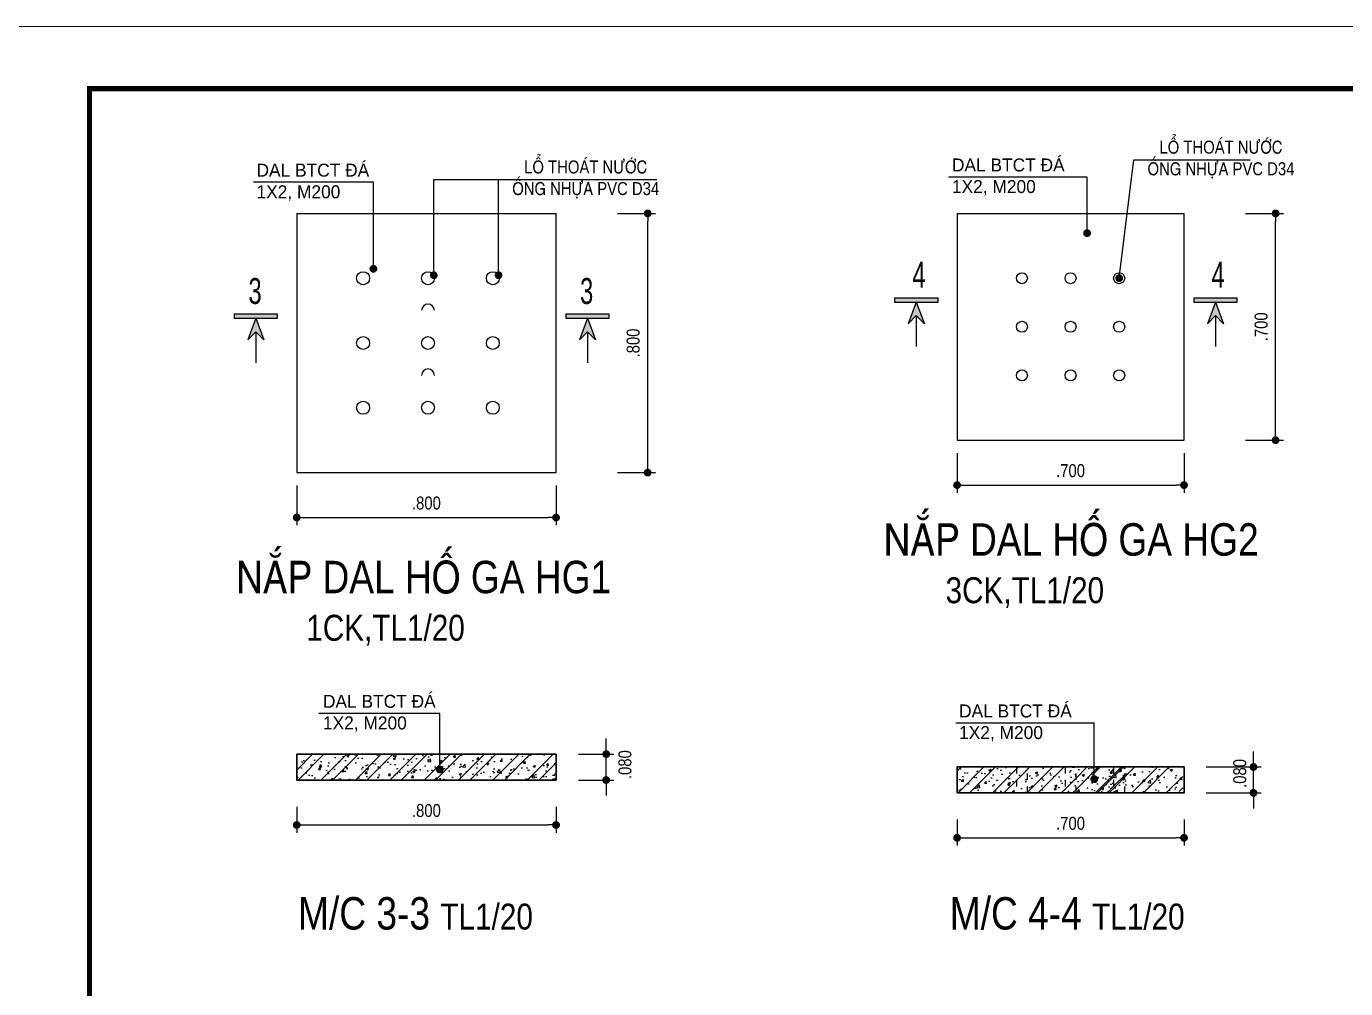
# Model space of a CAD drawing. Header units: millimetres. Extents: x -341 to 79, y 65 to 137.
# Drawn here: x -172.39 to -152.04, y 79.47 to 94.32 of the extents above; entities that cross this region are included whole.
import ezdxf

# ---------------------------------------------------------------- set-up
doc = ezdxf.new("R2010")
doc.units = ezdxf.units.MM
doc.header["$LTSCALE"] = 0.3
doc.header["$MEASUREMENT"] = 0
doc.linetypes.add('HIDDEN', pattern=[0.375, 0.25, -0.125])
doc.layers.get('0').update_dxf_attribs({"linetype": 'CONTINUOUS', "lineweight": 13})
doc.layers.get('DEFPOINTS').update_dxf_attribs({"linetype": 'CONTINUOUS', "lineweight": 13})
for name, color, linetype in [('COBAN 61', 61, 'CONTINUOUS'), ('LAYER 1', 1, 'CONTINUOUS'), ('LAYER1', 1, 'CONTINUOUS'), ('Layer10', 6, 'CONTINUOUS'), ('LAYER7', 7, 'CONTINUOUS'), ('LAYER8', 8, 'CONTINUOUS'), ('RANH252', 252, 'CONTINUOUS'), ('THEP-H', 1, 'CONTINUOUS')]:
    doc.layers.add(name, color=color, linetype=linetype)
doc.layers.add('THOATNUOC', color=4, linetype='CONTINUOUS', lineweight=35)
doc.styles.add('AVO', font='VAVON.TTF')
doc.styles.add('HELVE-KT', font='VHELVCN.TTF')
doc.styles.add('VNIHC2', font='VHELVCN.TTF', dxfattribs={"width": 0.8})
doc.dimstyles.new('1-100', dxfattribs={"dimtxt": 0.2, "dimasz": 0.12, "dimexe": 0.12, "dimexo": 0.2, "dimgap": 0.12, "dimtad": 1, "dimdec": 3, "dimzin": 4, "dimdsep": 46, "dimtxsty": 'HELVE-KT', "dimblk1": 'DOT', "dimblk2": 'DOT', "dimsah": 1, "dimcen": -0.18, "dimadec": 3, "dimazin": 0, "dimtfac": 1, "dimtdec": 3, "dimtmove": 2, "dimatfit": 3, "dimldrblk": 'DOT', "dimfxl": 0, "dimtolj": 1, "dimtzin": 4, "dimarcsym": 0})
doc.dimstyles.new('1-20', dxfattribs={"dimtxt": 0.2, "dimasz": 0.12, "dimexe": 0.12, "dimexo": 0.2, "dimgap": 0.12, "dimtad": 1, "dimdec": 3, "dimlfac": 0.2, "dimzin": 4, "dimdsep": 46, "dimtxsty": 'HELVE-KT', "dimblk1": 'DOT', "dimblk2": 'DOT', "dimsah": 1, "dimcen": -0.18, "dimadec": 3, "dimazin": 0, "dimtfac": 1, "dimtdec": 3, "dimtmove": 2, "dimatfit": 3, "dimldrblk": 'DOT', "dimfxl": 0, "dimtolj": 1, "dimtzin": 4, "dimarcsym": 0})
pattern_1 = [(50, (-305.4784, -79.81334), (0.3586301, -0.03137607), [0.0375, -0.4125]), (355, (-305.4784, -79.81334), (-0.06937567, 0.37609607), [0.03, -0.33]), (100.4514, (-305.4485, -79.81596), (0.2892547, 0.34471977), [0.0318701, -0.35057106]), (46.1842, (-305.4784, -79.71334), (0.5336205, -0.0827595), [0.05625, -0.61875]), (96.6356, (-305.4339, -79.72024), (0.4673314, 0.4870589), [0.0478051, -0.5258565]), (351.1842, (-305.4784, -79.71334), (0.467331, 0.4870593), [0.045, -0.495]), (21, (-305.4284, -79.73834), (0.29845353, -0.20130945), [0.0375, -0.4125]), (326, (-305.4284, -79.73834), (0.12165767, 0.362575), [0.03, -0.33]), (71.4514, (-305.4035, -79.75512), (0.4201113, 0.16126525), [0.0318701, -0.35057106]), (37.5, (-305.47839, -79.81334), (0.00607993, 0.16644693), [0, -0.326, 0, -0.335, 0, -0.33125]), (7.5, (-305.47839, -79.81334), (0.13153477, 0.19720586), [0, -0.191, 0, -0.3185, 0, -0.12625]), (327.5, (-305.58989, -79.81334), (0.26691122, -0.011277436), [0, -0.125, 0, -0.39, 0, -0.5175]), (317.5, (-305.63989, -79.81334), (0.29159308, 0.0500525), [0, -0.1625, 0, -0.259, 0, -0.3675])]
pattern_2 = [(45, (-305.4784, -79.81334), (-0.26516504, 0.26516504), []), (45, (-305.3016, -79.81334), (-0.26516504, 0.26516504), [])]

# ---------------------------------------------------------------- blocks, each defined once
blk = doc.blocks.new('_DOT')
at = {"color": 0, "linetype": 'ByBlock'}
blk.add_line((-0.5, 0), (-1, 0), dxfattribs=at)
at = {"color": 0, "linetype": 'ByBlock', "const_width": 0.5}
blk.add_lwpolyline([(-0.25, 0, 1), (0.25, 0, 1)], format="xyb", close=True, dxfattribs=at)
blk = doc.blocks.new('*D172')
at = {"layer": 'DEFPOINTS', "color": 0, "linetype": 'Continuous', "lineweight": -2, "ltscale": 0.08}
for p in [(-168.22, 82.481), (-164.22, 82.481), (-164.22, 81.999)]:
    blk.add_point(p, dxfattribs=at)
at = {"layer": 'LAYER 1', "color": 0, "linetype": 'Continuous', "lineweight": -2, "ltscale": 0.08}
for p, q in [((-168.22, 82.281), (-168.22, 81.879)), ((-164.22, 82.281), (-164.22, 81.879)), ((-168.1, 81.999), (-164.34, 81.999))]:
    blk.add_line(p, q, dxfattribs=at)
at = {"layer": 'LAYER 1', "color": 0, "linetype": 'Continuous', "lineweight": -2, "ltscale": 0.08, "xscale": 0.12, "yscale": 0.12, "zscale": 0.12, "rotation": 180}
blk.add_blockref('_DOT', (-168.22, 81.999), dxfattribs=at)
at = {"layer": 'LAYER 1', "color": 0, "linetype": 'Continuous', "lineweight": -2, "ltscale": 0.08, "xscale": 0.12, "yscale": 0.12, "zscale": 0.12}
blk.add_blockref('_DOT', (-164.22, 81.999), dxfattribs=at)
at = {"layer": 'LAYER 1', "color": 0, "linetype": 'Continuous', "ltscale": 0.08, "insert": (-166.22, 82.221), "char_height": 0.2, "attachment_point": 5, "style": 'HELVE-KT'}
blk.add_mtext('\\A1;.800', dxfattribs=at)
blk = doc.blocks.new('*D173')
at = {"layer": 'DEFPOINTS', "color": 0, "linetype": 'Continuous', "lineweight": -2, "ltscale": 0.08}
for p in [(-163.471, 91.437), (-162.807, 91.437), (-163.471, 87.437)]:
    blk.add_point(p, dxfattribs=at)
at = {"layer": 'LAYER 1', "color": 0, "linetype": 'Continuous', "lineweight": -2, "ltscale": 0.08}
for p, q in [((-163.271, 91.437), (-162.687, 91.437)), ((-162.807, 87.557), (-162.807, 91.317)), ((-163.271, 87.437), (-162.687, 87.437))]:
    blk.add_line(p, q, dxfattribs=at)
at = {"layer": 'LAYER 1', "color": 0, "linetype": 'Continuous', "lineweight": -2, "ltscale": 0.08, "xscale": 0.12, "yscale": 0.12, "zscale": 0.12}
for p, rotation in [((-162.807, 91.437), 90), ((-162.807, 87.437), 270)]:
    blk.add_blockref('_DOT', p, dxfattribs=dict(at, rotation=rotation))
at = {"layer": 'LAYER 1', "color": 0, "linetype": 'Continuous', "ltscale": 0.08, "insert": (-163.03, 89.437), "char_height": 0.2, "attachment_point": 5, "rotation": 90, "style": 'HELVE-KT'}
blk.add_mtext('\\A1;.800', dxfattribs=at)
blk = doc.blocks.new('*D174')
at = {"layer": 'DEFPOINTS', "color": 0, "linetype": 'Continuous', "lineweight": -2, "ltscale": 0.08}
for p in [(-168.22, 87.437), (-164.22, 87.437), (-164.22, 86.744)]:
    blk.add_point(p, dxfattribs=at)
at = {"layer": 'LAYER 1', "color": 0, "linetype": 'Continuous', "lineweight": -2, "ltscale": 0.08}
for p, q in [((-168.22, 87.237), (-168.22, 86.624)), ((-164.22, 87.237), (-164.22, 86.624)), ((-168.1, 86.744), (-164.34, 86.744))]:
    blk.add_line(p, q, dxfattribs=at)
at = {"layer": 'LAYER 1', "color": 0, "linetype": 'Continuous', "lineweight": -2, "ltscale": 0.08, "xscale": 0.12, "yscale": 0.12, "zscale": 0.12, "rotation": 180}
blk.add_blockref('_DOT', (-168.22, 86.744), dxfattribs=at)
at = {"layer": 'LAYER 1', "color": 0, "linetype": 'Continuous', "lineweight": -2, "ltscale": 0.08, "xscale": 0.12, "yscale": 0.12, "zscale": 0.12}
blk.add_blockref('_DOT', (-164.22, 86.744), dxfattribs=at)
at = {"layer": 'LAYER 1', "color": 0, "linetype": 'Continuous', "ltscale": 0.08, "insert": (-166.22, 86.966), "char_height": 0.2, "attachment_point": 5, "style": 'HELVE-KT'}
blk.add_mtext('\\A1;.800', dxfattribs=at)
blk = doc.blocks.new('*D175')
at = {"layer": 'DEFPOINTS', "color": 0, "linetype": 'Continuous', "lineweight": -2, "ltscale": 0.08}
for p in [(-164.076, 83.092), (-163.447, 83.092), (-164.076, 82.692)]:
    blk.add_point(p, dxfattribs=at)
at = {"layer": 'LAYER 1', "color": 0, "linetype": 'Continuous', "lineweight": -2, "ltscale": 0.08}
for p, q in [((-163.447, 83.212), (-163.447, 83.332)), ((-163.876, 83.092), (-163.327, 83.092)), ((-163.447, 82.692), (-163.447, 83.092)), ((-163.876, 82.692), (-163.327, 82.692)), ((-163.447, 82.572), (-163.447, 82.452))]:
    blk.add_line(p, q, dxfattribs=at)
at = {"layer": 'LAYER 1', "color": 0, "linetype": 'Continuous', "lineweight": -2, "ltscale": 0.08, "xscale": 0.12, "yscale": 0.12, "zscale": 0.12}
for p, rotation in [((-163.447, 83.092), 270), ((-163.447, 82.692), 90)]:
    blk.add_blockref('_DOT', p, dxfattribs=dict(at, rotation=rotation))
at = {"layer": 'LAYER 1', "color": 0, "linetype": 'Continuous', "ltscale": 0.08, "insert": (-163.157, 82.93), "char_height": 0.2, "attachment_point": 5, "rotation": 90, "style": 'HELVE-KT'}
blk.add_mtext('\\A1;.080', dxfattribs=at)
blk = doc.blocks.new('*D176')
at = {"layer": 'DEFPOINTS', "color": 0, "linetype": 'Continuous', "lineweight": -2, "ltscale": 0.08}
for p in [(-158.035, 82.283), (-154.535, 82.283), (-154.535, 81.801)]:
    blk.add_point(p, dxfattribs=at)
at = {"layer": 'LAYER1', "color": 0, "linetype": 'Continuous', "lineweight": -2, "ltscale": 0.08}
for p, q in [((-158.035, 82.083), (-158.035, 81.681)), ((-154.535, 82.083), (-154.535, 81.681)), ((-157.915, 81.801), (-154.655, 81.801))]:
    blk.add_line(p, q, dxfattribs=at)
at = {"layer": 'LAYER1', "color": 0, "linetype": 'Continuous', "lineweight": -2, "ltscale": 0.08, "xscale": 0.12, "yscale": 0.12, "zscale": 0.12, "rotation": 180}
blk.add_blockref('_DOT', (-158.035, 81.801), dxfattribs=at)
at = {"layer": 'LAYER1', "color": 0, "linetype": 'Continuous', "lineweight": -2, "ltscale": 0.08, "xscale": 0.12, "yscale": 0.12, "zscale": 0.12}
blk.add_blockref('_DOT', (-154.535, 81.801), dxfattribs=at)
at = {"layer": 'LAYER1', "color": 0, "linetype": 'Continuous', "ltscale": 0.08, "insert": (-156.285, 82.023), "char_height": 0.2, "attachment_point": 5, "style": 'HELVE-KT'}
blk.add_mtext('\\A1;.700', dxfattribs=at)
blk = doc.blocks.new('*D177')
at = {"layer": 'DEFPOINTS', "color": 0, "linetype": 'Continuous', "lineweight": -2, "ltscale": 0.08}
for p in [(-153.785, 91.437), (-153.122, 91.437), (-153.785, 87.937)]:
    blk.add_point(p, dxfattribs=at)
at = {"layer": 'LAYER1', "color": 0, "linetype": 'Continuous', "lineweight": -2, "ltscale": 0.08}
for p, q in [((-153.585, 91.437), (-153.002, 91.437)), ((-153.122, 88.057), (-153.122, 91.317)), ((-153.585, 87.937), (-153.002, 87.937))]:
    blk.add_line(p, q, dxfattribs=at)
at = {"layer": 'LAYER1', "color": 0, "linetype": 'Continuous', "lineweight": -2, "ltscale": 0.08, "xscale": 0.12, "yscale": 0.12, "zscale": 0.12}
for p, rotation in [((-153.122, 91.437), 90), ((-153.122, 87.937), 270)]:
    blk.add_blockref('_DOT', p, dxfattribs=dict(at, rotation=rotation))
at = {"layer": 'LAYER1', "color": 0, "linetype": 'Continuous', "ltscale": 0.08, "insert": (-153.344, 89.687), "char_height": 0.2, "attachment_point": 5, "rotation": 90, "style": 'HELVE-KT'}
blk.add_mtext('\\A1;.700', dxfattribs=at)
blk = doc.blocks.new('*D178')
at = {"layer": 'DEFPOINTS', "color": 0, "linetype": 'Continuous', "lineweight": -2, "ltscale": 0.08}
for p in [(-158.035, 87.937), (-154.535, 87.937), (-154.535, 87.244)]:
    blk.add_point(p, dxfattribs=at)
at = {"layer": 'LAYER1', "color": 0, "linetype": 'Continuous', "lineweight": -2, "ltscale": 0.08}
for p, q in [((-158.035, 87.737), (-158.035, 87.124)), ((-154.535, 87.737), (-154.535, 87.124)), ((-157.915, 87.244), (-154.655, 87.244))]:
    blk.add_line(p, q, dxfattribs=at)
at = {"layer": 'LAYER1', "color": 0, "linetype": 'Continuous', "lineweight": -2, "ltscale": 0.08, "xscale": 0.12, "yscale": 0.12, "zscale": 0.12, "rotation": 180}
blk.add_blockref('_DOT', (-158.035, 87.244), dxfattribs=at)
at = {"layer": 'LAYER1', "color": 0, "linetype": 'Continuous', "lineweight": -2, "ltscale": 0.08, "xscale": 0.12, "yscale": 0.12, "zscale": 0.12}
blk.add_blockref('_DOT', (-154.535, 87.244), dxfattribs=at)
at = {"layer": 'LAYER1', "color": 0, "linetype": 'Continuous', "ltscale": 0.08, "insert": (-156.285, 87.466), "char_height": 0.2, "attachment_point": 5, "style": 'HELVE-KT'}
blk.add_mtext('\\A1;.700', dxfattribs=at)
blk = doc.blocks.new('*D179')
at = {"layer": 'DEFPOINTS', "color": 0, "linetype": 'Continuous', "lineweight": -2, "ltscale": 0.08}
for p in [(-154.391, 82.894), (-153.464, 82.894), (-154.391, 82.494)]:
    blk.add_point(p, dxfattribs=at)
at = {"layer": 'LAYER1', "color": 0, "linetype": 'Continuous', "lineweight": -2, "ltscale": 0.08}
for p, q in [((-153.464, 83.014), (-153.464, 83.134)), ((-154.191, 82.894), (-153.344, 82.894)), ((-153.464, 82.494), (-153.464, 82.894)), ((-154.191, 82.494), (-153.344, 82.494)), ((-153.464, 82.374), (-153.464, 82.254))]:
    blk.add_line(p, q, dxfattribs=at)
at = {"layer": 'LAYER1', "color": 0, "linetype": 'Continuous', "lineweight": -2, "ltscale": 0.08, "xscale": 0.12, "yscale": 0.12, "zscale": 0.12}
for p, rotation in [((-153.464, 82.894), 270), ((-153.464, 82.494), 90)]:
    blk.add_blockref('_DOT', p, dxfattribs=dict(at, rotation=rotation))
at = {"layer": 'LAYER1', "color": 0, "linetype": 'Continuous', "ltscale": 0.08, "insert": (-153.674, 82.794), "char_height": 0.2, "attachment_point": 5, "rotation": 90, "style": 'HELVE-KT'}
blk.add_mtext('\\A1;.080', dxfattribs=at)

msp = doc.modelspace()

# ---------------------------------------------------------------- hatches: boundary and pattern name
at = {"layer": 'LAYER7', "linetype": 'Continuous', "ltscale": 0.08}
for points in [[(-158.664, 90.0679), (-158.7882, 89.7353), (-158.664, 89.8616), (-158.5397, 89.7353)], [(-154.0498, 90.0679), (-154.174, 89.7353), (-154.0498, 89.8616), (-153.9255, 89.7353)], [(-168.8493, 89.8179), (-168.9736, 89.4853), (-168.8493, 89.6116), (-168.7251, 89.4853)], [(-163.7351, 89.8179), (-163.8594, 89.4853), (-163.7351, 89.6116), (-163.6109, 89.4853)]]:
    msp.add_hatch(color=256, dxfattribs=at).paths.add_polyline_path(points)
at = {"layer": 'LAYER8', "linetype": 'Continuous', "ltscale": 0.08}
h = msp.add_hatch(dxfattribs=at)
h.set_pattern_fill('AR-CONC', color=256, scale=0.05, style=0)
h.set_pattern_definition(pattern_1)
h.paths.add_polyline_path([(-158.0351, 82.8941), (-158.0351, 82.4941), (-157.1201, 82.4941), (-157.1201, 82.8941)])
h = msp.add_hatch(dxfattribs=at)
h.set_pattern_fill('ANSI32', color=256, style=0)
h.set_pattern_definition(pattern_2)
h.paths.add_polyline_path([(-158.0351, 82.8941), (-158.0351, 82.4941), (-157.1201, 82.4941), (-157.1201, 82.8941)])
h = msp.add_hatch(dxfattribs=at)
h.set_pattern_fill('AR-CONC', color=256, scale=0.05, style=0)
h.set_pattern_definition(pattern_1)
h.paths.add_polyline_path([(-156.9501, 82.8941), (-157.1201, 82.8941), (-157.1201, 82.4941), (-156.9501, 82.4941)])
h = msp.add_hatch(dxfattribs=at)
h.set_pattern_fill('ANSI32', color=256, style=0)
h.set_pattern_definition(pattern_2)
h.paths.add_polyline_path([(-156.9501, 82.8941), (-157.1201, 82.8941), (-157.1201, 82.4941), (-156.9501, 82.4941)])
h = msp.add_hatch(dxfattribs=at)
h.set_pattern_fill('AR-CONC', color=256, scale=0.05, style=0)
h.set_pattern_definition(pattern_1)
h.paths.add_polyline_path([(-156.3701, 82.8941), (-156.9501, 82.8941), (-156.9501, 82.4941), (-156.3701, 82.4941)])
h = msp.add_hatch(dxfattribs=at)
h.set_pattern_fill('ANSI32', color=256, style=0)
h.set_pattern_definition(pattern_2)
h.paths.add_polyline_path([(-156.3701, 82.8941), (-156.9501, 82.8941), (-156.9501, 82.4941), (-156.3701, 82.4941)])
h = msp.add_hatch(dxfattribs=at)
h.set_pattern_fill('AR-CONC', color=256, scale=0.05, style=0)
h.set_pattern_definition(pattern_1)
h.paths.add_polyline_path([(-156.2001, 82.8941), (-156.3701, 82.8941), (-156.3701, 82.4941), (-156.2001, 82.4941)])
h = msp.add_hatch(dxfattribs=at)
h.set_pattern_fill('ANSI32', color=256, style=0)
h.set_pattern_definition(pattern_2)
h.paths.add_polyline_path([(-156.2001, 82.8941), (-156.3701, 82.8941), (-156.3701, 82.4941), (-156.2001, 82.4941)])
h = msp.add_hatch(dxfattribs=at)
h.set_pattern_fill('AR-CONC', color=256, scale=0.05, style=0)
h.set_pattern_definition(pattern_1)
h.paths.add_polyline_path([(-155.6201, 82.8941), (-156.2001, 82.8941), (-156.2001, 82.4941), (-155.6201, 82.4941)])
h = msp.add_hatch(dxfattribs=at)
h.set_pattern_fill('ANSI32', color=256, style=0)
h.set_pattern_definition(pattern_2)
h.paths.add_polyline_path([(-155.6201, 82.8941), (-156.2001, 82.8941), (-156.2001, 82.4941), (-155.6201, 82.4941)])
h = msp.add_hatch(dxfattribs=at)
h.set_pattern_fill('AR-CONC', color=256, scale=0.05, style=0)
h.set_pattern_definition([(50, (-305.9784, -79.81334), (0.3586301, -0.03137607), [0.0375, -0.4125]), (355, (-305.9784, -79.81334), (-0.06937567, 0.37609607), [0.03, -0.33]), (100.4514, (-305.9485, -79.81596), (0.2892547, 0.34471977), [0.0318701, -0.35057106]), (46.1842, (-305.9784, -79.71334), (0.5336205, -0.0827595), [0.05625, -0.61875]), (96.6356, (-305.9339, -79.72024), (0.4673314, 0.4870589), [0.0478051, -0.5258565]), (351.1842, (-305.9784, -79.71334), (0.467331, 0.4870593), [0.045, -0.495]), (21, (-305.9284, -79.73834), (0.29845353, -0.20130945), [0.0375, -0.4125]), (326, (-305.9284, -79.73834), (0.12165767, 0.362575), [0.03, -0.33]), (71.4514, (-305.9035, -79.75512), (0.4201113, 0.16126525), [0.0318701, -0.35057106]), (37.5, (-305.97839, -79.81334), (0.00607993, 0.16644693), [0, -0.326, 0, -0.335, 0, -0.33125]), (7.5, (-305.97839, -79.81334), (0.13153477, 0.19720586), [0, -0.191, 0, -0.3185, 0, -0.12625]), (327.5, (-306.08989, -79.81334), (0.26691122, -0.011277436), [0, -0.125, 0, -0.39, 0, -0.5175]), (317.5, (-306.13989, -79.81334), (0.29159308, 0.0500525), [0, -0.1625, 0, -0.259, 0, -0.3675])])
h.paths.add_polyline_path([(-154.5551, 82.6741, -0.3233331), (-154.5351, 82.6941), (-154.5351, 82.6941, -0.3233331), (-154.5551, 82.7141), (-154.5551, 82.8741), (-154.72, 82.8741, -0.3928121), (-154.7351, 82.8941), (-155.9501, 82.8941), (-155.9501, 82.4941), (-154.7351, 82.4941, -0.3928121), (-154.72, 82.5141), (-154.5551, 82.5141)])
h = msp.add_hatch(dxfattribs=at)
h.set_pattern_fill('ANSI32', color=256, style=0)
h.set_pattern_definition([(45, (-305.9784, -79.81334), (-0.26516504, 0.26516504), []), (45, (-305.8016, -79.81334), (-0.26516504, 0.26516504), [])])
h.paths.add_polyline_path([(-154.5551, 82.6741, -0.3233331), (-154.5351, 82.6941), (-154.5351, 82.6941, -0.3233331), (-154.5551, 82.7141), (-154.5551, 82.8741), (-154.72, 82.8741, -0.3928121), (-154.7351, 82.8941), (-155.9501, 82.8941), (-155.9501, 82.4941), (-154.7351, 82.4941, -0.3928121), (-154.72, 82.5141), (-154.5551, 82.5141)])
h = msp.add_hatch(dxfattribs=at)
h.set_pattern_fill('AR-CONC', color=256, scale=0.05, style=0)
h.set_pattern_definition(pattern_1)
h.paths.add_polyline_path([(-155.4501, 82.8941), (-155.6201, 82.8941), (-155.6201, 82.4941), (-155.4501, 82.4941)])
h = msp.add_hatch(dxfattribs=at)
h.set_pattern_fill('ANSI32', color=256, style=0)
h.set_pattern_definition(pattern_2)
h.paths.add_polyline_path([(-155.4501, 82.8941), (-155.6201, 82.8941), (-155.6201, 82.4941), (-155.4501, 82.4941)])
h = msp.add_hatch(dxfattribs=at)
h.set_pattern_fill('AR-CONC', color=256, scale=0.1, style=0)
h.set_pattern_definition([(50, (1602.3309, -270.00815), (0.71726018, -0.06275213), [0.075, -0.825]), (355, (1602.3309, -270.00815), (-0.13875133, 0.75219213), [0.06, -0.66]), (100.4514, (1602.39065, -270.0134), (0.57850938, 0.68943954), [0.0637402, -0.7011421]), (46.1842, (1602.3309, -269.80815), (1.06724105, -0.165519), [0.1125, -1.2375]), (96.6356, (1602.4198, -269.8219), (0.9346627, 0.9741179), [0.0956103, -1.051713]), (351.1842, (1602.3309, -269.8081), (0.93466195, 0.9741186), [0.09, -0.99]), (21, (1602.4309, -269.85815), (0.59690705, -0.4026189), [0.075, -0.825]), (326, (1602.4309, -269.85815), (0.24331533, 0.72515005), [0.06, -0.66]), (71.4514, (1602.4806, -269.8917), (0.84022263, 0.3225305), [0.0637402, -0.7011421]), (37.5, (1602.33088, -270.00815), (0.012159855, 0.332893854), [0, -0.652, 0, -0.67, 0, -0.6625]), (7.5, (1602.33088, -270.00815), (0.26306954, 0.39441171), [0, -0.382, 0, -0.637, 0, -0.2525]), (327.5, (1602.10788, -270.00815), (0.533822436, -0.02255487), [0, -0.25, 0, -0.78, 0, -1.035]), (317.5, (1602.00788, -270.00815), (0.58318617, 0.10010498), [0, -0.325, 0, -0.518, 0, -0.735])])
h.paths.add_polyline_path([(-155.2351, 82.9191), (-155.3351, 82.9191), (-155.3351, 82.4191), (-155.2351, 82.4191)])
at = {"layer": 'RANH252', "linetype": 'Continuous', "ltscale": 0.08}
h = msp.add_hatch(dxfattribs=at)
h.set_pattern_fill('AR-CONC', color=256, scale=0.05, style=0)
h.set_pattern_definition([(50, (877.81825, -549.60866), (0.35863009, -0.03137607), [0.0375, -0.4125]), (355, (877.81825, -549.60866), (-0.06937567, 0.37609607), [0.03, -0.33]), (100.4514, (877.84813, -549.61127), (0.28925469, 0.34471977), [0.0318701, -0.35057106]), (46.1842, (877.81825, -549.50866), (0.53362052, -0.0827595), [0.05625, -0.61875]), (96.6356, (877.8627, -549.51556), (0.46733135, 0.48705894), [0.04780514, -0.5258565]), (351.1842, (877.81825, -549.50866), (0.46733097, 0.4870593), [0.045, -0.495]), (21, (877.86825, -549.53366), (0.298453526, -0.201309445), [0.0375, -0.4125]), (326, (877.86825, -549.53366), (0.12165767, 0.36257502), [0.03, -0.33]), (71.4514, (877.8931, -549.55044), (0.42011131, 0.16126525), [0.0318701, -0.35057106]), (37.5, (877.81825, -549.60866), (0.006079928, 0.166446927), [0, -0.326, 0, -0.335, 0, -0.33125]), (7.5, (877.81825, -549.60866), (0.13153477, 0.197205856), [0, -0.191, 0, -0.3185, 0, -0.12625]), (327.5, (877.70675, -549.60866), (0.266911218, -0.011277436), [0, -0.125, 0, -0.39, 0, -0.5175]), (317.5, (877.65675, -549.60866), (0.291593085, 0.05005249), [0, -0.1625, 0, -0.259, 0, -0.3675])])
h.paths.add_polyline_path([(-164.2204, 82.6916), (-164.2204, 83.0916), (-168.2204, 83.0916), (-168.2204, 82.6916)])
h = msp.add_hatch(dxfattribs=at)
h.set_pattern_fill('ANSI32', color=256, style=0)
h.set_pattern_definition([(45, (877.81825, -549.60866), (-0.26516504, 0.26516504), []), (45, (877.99502, -549.60866), (-0.26516504, 0.26516504), [])])
h.paths.add_polyline_path([(-164.2204, 82.6916), (-164.2204, 83.0916), (-168.2204, 83.0916), (-168.2204, 82.6916)])

# ---------------------------------------------------------------- linework, layer by layer
at = {"layer": 'COBAN 61'}
for p, q in [((-168.2204, 91.4373), (-164.2204, 91.4373)), ((-168.2204, 91.4373), (-168.2204, 87.4373)), ((-164.2204, 87.4373), (-164.2204, 91.4373)), ((-158.0351, 91.4373), (-154.5351, 91.4373)), ((-158.0351, 91.4373), (-158.0351, 87.9373)), ((-154.5351, 87.9373), (-154.5351, 91.4373)), ((-158.0351, 87.9373), (-154.5351, 87.9373)), ((-168.2204, 87.4373), (-164.2204, 87.4373))]:
    msp.add_line(p, q, dxfattribs=at)
at = {"layer": 'DEFPOINTS', "linetype": 'Continuous', "ltscale": 0.08}
msp.add_lwpolyline([(-173.2157, 64.6235), (-131.2157, 64.6235), (-131.2157, 94.3235), (-173.2157, 94.3235)], close=True, dxfattribs=at)
at = {"layer": 'LAYER1', "linetype": 'Continuous', "ltscale": 0.08}
for points in [[(-158.9987, 90.0679), (-158.3292, 90.0679), (-158.3292, 90.1303), (-158.9987, 90.1303)], [(-154.3845, 90.0679), (-153.715, 90.0679), (-153.715, 90.1303), (-154.3845, 90.1303)]]:
    msp.add_lwpolyline(points, close=True, dxfattribs=at)
for points in [[(-158.9987, 90.0679), (-158.9987, 90.1303), (-158.3292, 90.0679), (-158.3292, 90.1303)], [(-154.3845, 90.0679), (-154.3845, 90.1303), (-153.715, 90.0679), (-153.715, 90.1303)]]:
    msp.add_solid(points, dxfattribs=at)
at = {"layer": 'LAYER7', "linetype": 'Continuous', "const_width": 0.08}
msp.add_lwpolyline([(-132.2157, 93.3609), (-171.4157, 93.3609), (-171.4157, 65.586), (-132.2157, 65.586)], close=True, dxfattribs=at)
at = {"layer": 'LAYER7', "linetype": 'Continuous', "ltscale": 0.08}
for centre in [(-157.0351, 90.4373), (-156.2851, 90.4373), (-155.5351, 90.4373), (-157.0351, 89.6873), (-156.2851, 89.6873), (-155.5351, 89.6873), (-157.0351, 88.9373), (-156.2851, 88.9373), (-155.5351, 88.9373)]:
    msp.add_circle(centre, 0.085, dxfattribs=at)
at = {"layer": 'LAYER8', "linetype": 'Continuous', "ltscale": 0.08}
for points in [[(-158.664, 90.0679), (-158.7882, 89.7353), (-158.664, 89.8616)], [(-158.664, 90.0679), (-158.5397, 89.7353), (-158.664, 89.8616)], [(-154.0498, 90.0679), (-154.174, 89.7353), (-154.0498, 89.8616)], [(-154.0498, 90.0679), (-153.9255, 89.7353), (-154.0498, 89.8616)], [(-168.8493, 89.8179), (-168.9736, 89.4853), (-168.8493, 89.6116)], [(-168.8493, 89.8179), (-168.7251, 89.4853), (-168.8493, 89.6116)], [(-163.7351, 89.8179), (-163.8594, 89.4853), (-163.7351, 89.6116)], [(-163.7351, 89.8179), (-163.6109, 89.4853), (-163.7351, 89.6116)], [(-158.664, 89.8616), (-158.664, 89.3832)], [(-154.0498, 89.8616), (-154.0498, 89.3832)], [(-168.8493, 89.6116), (-168.8493, 89.1332)], [(-163.7351, 89.6116), (-163.7351, 89.1332)]]:
    msp.add_lwpolyline(points, dxfattribs=at)
at = {"layer": 'LAYER8', "linetype": 'HIDDEN'}
for points in [[(-156.9501, 82.4941), (-156.9501, 82.8941), (-157.1201, 82.8941), (-157.1201, 82.4941), (-156.9501, 82.4941)], [(-156.2001, 82.4941), (-156.2001, 82.8941), (-156.3701, 82.8941), (-156.3701, 82.4941), (-156.2001, 82.4941)], [(-155.4501, 82.4941), (-155.4501, 82.8941), (-155.6201, 82.8941), (-155.6201, 82.4941), (-155.4501, 82.4941)]]:
    msp.add_lwpolyline(points, dxfattribs=at)
at = {"layer": 'LAYER8', "linetype": 'Continuous', "ltscale": 0.08}
for centre in [(-167.1953, 90.4373), (-166.1953, 90.4373), (-165.1953, 90.4373), (-167.1953, 89.4373), (-166.1953, 89.4373), (-165.1953, 89.4373), (-167.1953, 88.4373), (-166.1953, 88.4373), (-165.1953, 88.4373)]:
    msp.add_circle(centre, 0.1, dxfattribs=at)
for centre in [(-166.1953, 89.9373), (-166.1953, 88.9373)]:
    msp.add_arc(centre, 0.1, 0, 180, dxfattribs=at)
at = {"layer": 'THEP-H', "linetype": 'Continuous', "ltscale": 0.08}
for points in [[(-169.1841, 89.8179), (-168.5146, 89.8179), (-168.5146, 89.8803), (-169.1841, 89.8803)], [(-164.0699, 89.8179), (-163.4004, 89.8179), (-163.4004, 89.8803), (-164.0699, 89.8803)]]:
    msp.add_lwpolyline(points, close=True, dxfattribs=at)
for points in [[(-169.1841, 89.8179), (-169.1841, 89.8803), (-168.5146, 89.8179), (-168.5146, 89.8803)], [(-164.0699, 89.8179), (-164.0699, 89.8803), (-163.4004, 89.8179), (-163.4004, 89.8803)]]:
    msp.add_solid(points, dxfattribs=at)
at = {"layer": 'THOATNUOC', "linetype": 'Continuous', "ltscale": 0.08}
for points in [[(-168.2204, 82.6916), (-168.2204, 83.0916), (-164.2204, 83.0916), (-164.2204, 82.6916), (-168.2204, 82.6916)], [(-158.0351, 82.4941), (-158.0351, 82.8941), (-154.5351, 82.8941), (-154.5351, 82.4941), (-158.0351, 82.4941)]]:
    msp.add_lwpolyline(points, dxfattribs=at)

# ---------------------------------------------------------------- texts
at = {"layer": 'LAYER1', "linetype": 'Continuous', "ltscale": 0.08, "attachment_point": 1, "style": 'VNIHC2'}
for s, insert, char_height, width in [('4', (-158.7247, 90.6901), 0.4, 8.342857), ('4', (-154.1105, 90.6901), 0.4, 8.342857), ('{\\H0.8333x;\\W1;NAÉP DAL HOÁ GA HG2\\P      \\H0.8x;3CK,TL1/20}', (-159.1681, 86.6551), 0.6, 32.213333), ('{\\H0.8333x;\\W1;NAÉP DAL HOÁ GA HG1\\P      \\H0.8x; 1CK,TL1/20}', (-169.1554, 86.0756), 0.6, 32.213333), ('{\\H0.8333x;\\W1;M/C 3-3 \\H0.8001x;TL1/20}', (-168.1997, 80.8853), 0.6, 32.213333), ('{\\H0.8333x;\\W1;M/C 4-4 \\H0.8001x;TL1/20}', (-158.148, 80.8853), 0.6, 32.213333)]:
    msp.add_mtext(s, dxfattribs=dict(at, insert=insert, char_height=char_height, width=width))
at = {"layer": 'Layer10', "linetype": 'ByBlock', "ltscale": 0.1, "char_height": 0.2, "style": 'AVO'}
for s, insert, width, attachment_point in [('{\\fVNI-Helve-Condense|b0|i0|c0|p2;\\C4;LOÅ THOAÙT NÖÔÙC\\POÁNG NHÖÏA PVC D34}', (-153.9645, 92.5594), 2.69512, 2), ('{\\C4;DAL BTCT ÑAÙ 1X2, M200}', (-168.8401, 92.2043), 1.887333, 1), ('{\\fVNI-Helve-Condense|b0|i0|c0|p2;\\C4;LOÅ THOAÙT NÖÔÙC\\POÁNG NHÖÏA PVC D34}', (-163.7628, 92.2538), 2.69512, 2), ('{\\C4;DAL BTCT ÑAÙ 1X2, M200}', (-158.1145, 92.2848), 1.887333, 1), ('{\\C4;DAL BTCT ÑAÙ 1X2, M200}', (-167.8156, 84.0073), 1.887333, 1), ('{\\C4;DAL BTCT ÑAÙ 1X2, M200}', (-158.0043, 83.8588), 1.887333, 1)]:
    msp.add_mtext(s, dxfattribs=dict(at, insert=insert, width=width, attachment_point=attachment_point))
at = {"layer": 'THEP-H', "linetype": 'Continuous', "ltscale": 0.08, "char_height": 0.4, "width": 8.342857, "attachment_point": 1, "style": 'VNIHC2'}
for insert in [(-168.9645, 90.4401), (-163.8503, 90.4401)]:
    msp.add_mtext('3', dxfattribs=dict(at, insert=insert))

# ---------------------------------------------------------------- dimensions: what is measured, and where the dimension line sits
at = {"layer": 'LAYER 1', "linetype": 'Continuous', "ltscale": 0.08}
dim = msp.add_linear_dim(base=(-162.8074, 91.4373), p1=(-163.4707, 87.4373), p2=(-163.4707, 91.4373), angle=90, dimstyle='1-20', dxfattribs=at)
dim.commit()
dim.dimension.update_dxf_attribs({"geometry": '*D173', "text_midpoint": (-163.0296, 89.4373)})
for base, p1, p2, picture, middle in [((-164.2204, 86.7442), (-168.2204, 87.4373), (-164.2204, 87.4373), '*D174', (-166.2204, 86.9663)), ((-164.2204, 81.9987), (-168.2204, 82.4807), (-164.2204, 82.4807), '*D172', (-166.2204, 82.2208))]:
    dim = msp.add_linear_dim(base=base, p1=p1, p2=p2, dimstyle='1-20', dxfattribs=at)
    dim.commit()
    dim.dimension.update_dxf_attribs({"geometry": picture, "text_midpoint": middle})
dim = msp.add_linear_dim(base=(-163.4473, 83.0916), p1=(-164.0762, 82.6916), p2=(-164.0762, 83.0916), angle=90, dimstyle='1-20', dxfattribs=at)
dim.commit()
dim.dimension.update_dxf_attribs({"geometry": '*D175', "text_midpoint": (-163.1568, 82.9297), "dimtype": 160})
at = {"layer": 'LAYER1', "linetype": 'Continuous', "ltscale": 0.08}
dim = msp.add_linear_dim(base=(-153.1221, 91.4373), p1=(-153.7853, 87.9373), p2=(-153.7853, 91.4373), angle=90, dimstyle='1-20', dxfattribs=at)
dim.commit()
dim.dimension.update_dxf_attribs({"geometry": '*D177', "text_midpoint": (-153.3442, 89.6873)})
for base, p1, p2, picture, middle in [((-154.5351, 87.2442), (-158.0351, 87.9373), (-154.5351, 87.9373), '*D178', (-156.2851, 87.4663)), ((-154.5351, 81.8012), (-158.0351, 82.2832), (-154.5351, 82.2832), '*D176', (-156.2851, 82.0233))]:
    dim = msp.add_linear_dim(base=base, p1=p1, p2=p2, dimstyle='1-20', dxfattribs=at)
    dim.commit()
    dim.dimension.update_dxf_attribs({"geometry": picture, "text_midpoint": middle})
dim = msp.add_linear_dim(base=(-153.4637, 82.8941), p1=(-154.3908, 82.4941), p2=(-154.3908, 82.8941), angle=90, dimstyle='1-20', dxfattribs=at)
dim.commit()
dim.dimension.update_dxf_attribs({"geometry": '*D179', "text_midpoint": (-153.6743, 82.7939), "dimtype": 160})

# ---------------------------------------------------------------- leaders
at = {"layer": 'LAYER1', "ltscale": 0.08}
for points in [[(-155.5351, 90.4373), (-155.308, 92.2651), (-153.5169, 92.2651)], [(-156.0302, 91.1317), (-156.0302, 91.998), (-158.1648, 91.998)], [(-155.92, 82.7057), (-155.92, 83.572), (-158.0546, 83.572)]]:
    msp.add_leader(points, dimstyle='1-20', override={"dimgap": 0.06, "dimtad": 0, "dimldrblk": 'DOT'}, dxfattribs=at)
at = {"layer": 'LAYER7', "ltscale": 0.08}
for points in [[(-167.0378, 90.5818), (-167.0378, 91.9175), (-168.8882, 91.9175)], [(-166.0134, 82.8542), (-166.0134, 83.7205), (-167.8795, 83.7205)]]:
    msp.add_leader(points, dimstyle='1-20', override={"dimgap": 0.06, "dimtad": 0, "dimldrblk": 'DOT'}, dxfattribs=at)
at = {"layer": 'LAYER8', "linetype": 'Continuous', "ltscale": 0.08}
for points in [[(-166.1063, 90.4829), (-166.1063, 91.9595), (-163.9179, 91.9595)], [(-165.1063, 90.4829), (-165.1063, 91.9595), (-162.6677, 91.9595)]]:
    msp.add_leader(points, dimstyle='1-100', override={"dimgap": 0.1, "dimtad": 0}, dxfattribs=at)

doc.saveas('drawing.dxf')
